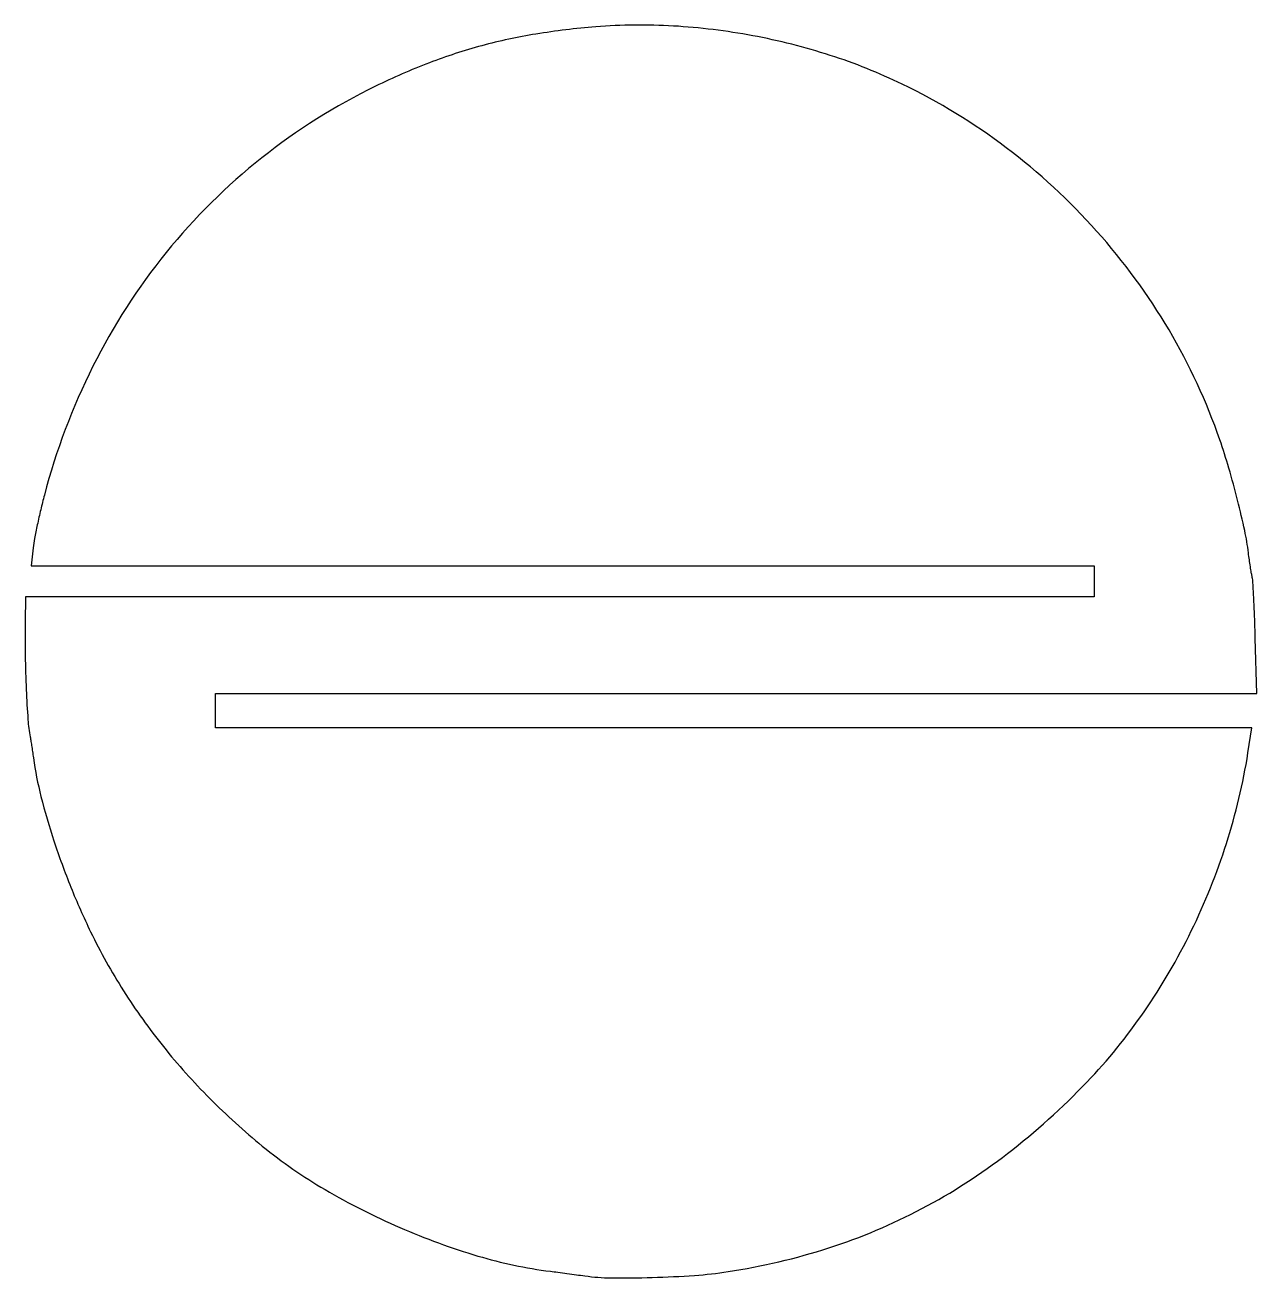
# Model space of a CAD drawing. Extents: x 1 to 396, y 0 to 403.
import ezdxf

# ---------------------------------------------------------------- set-up
doc = ezdxf.new("R2010")
doc.units = 0

msp = doc.modelspace()

# ---------------------------------------------------------------- linework, layer by layer
msp.add_lwpolyline([(184, 401.945596, 0.020241), (164.836648, 399.631775, 0.025675), (147.409403, 395.881289, 0.025957), (130.614068, 390.404548, 0.021482), (113.354737, 382.901593, 0.054553), (76.804699, 359.883158, 0.05481), (46.161989, 329.537027, 0.054314), (22.617991, 292.984844, 0.051767), (7.040987, 251.634649, 0.006149), (5.872053, 246.949962, 0.005572), (4.777864, 242.081741, 0.005586), (3.895695, 237.702247, 0.017748), (3.443141, 234.75), (2.769553, 229), (173.384777, 229), (344, 229), (344, 224), (344, 219), (172.5, 219), (1, 219), (0.883538, 210.75, 0.007556), (0.894119, 200.121928, 0.006938), (1.221921, 189.192074, 0.00653), (1.770613, 179.562454, 0.030078), (2.495281, 174.024502, -0.0076), (2.67454, 173.010965, -0.001761), (2.944129, 171.300577, -0.001817), (3.240468, 169.328826, -0.001778), (3.5247, 167.340451, 0.027647), (5.961264, 154.919658, 0.017187), (10.114149, 140.658024, 0.016418), (15.549805, 125.792808, 0.01703), (21.8889, 111.5, 0.028548), (32.458991, 92.540373, 0.027465), (45.246047, 74.651154, 0.027016), (60.138152, 57.994299, 0.025588), (77, 42.718295, 0.039213), (97.123909, 28.756629, 0.029588), (121.13793, 16.588585, 0.029763), (146.208389, 7.427759, 0.041859), (169.5, 2.532618, -0.001701), (171.843682, 2.233633, -0.000861), (174.79375, 1.841921, -0.000855), (177.838427, 1.427009, -0.001275), (180.5, 1.052751, 0.033233), (189.014349, 0.406073, 0.00974), (202.139023, 0.53884, 0.010183), (215.760452, 1.219927, 0.020229), (226.5, 2.414506, 0.040216), (258.865114, 10.047788, 0.043523), (288.704806, 22.62849, 0.042993), (316.22666, 40.343715, 0.037516), (341.691857, 63.263858, 0.040246), (360.048402, 85.847876, 0.036789), (375.172001, 111.748139, 0.036468), (386.454108, 139.826727, 0.037858), (393.368124, 168.89968), (394.657072, 177), (228.328536, 177), (62, 177), (62, 182.5), (62, 188), (229.124049, 188), (396.248098, 188), (395.723882, 205.75, 0.002358), (395.485731, 212.702585, 0.003316), (395.202909, 218.902277, 0.001958), (394.909632, 224.121349, 0.044986), (394.686489, 225.598178, -0.01723), (394.446971, 226.747741, -0.004156), (394.132057, 228.666802, -0.004261), (393.807594, 230.876209, -0.004219), (393.519693, 233.098178, 0.022886), (392.322057, 240.238648, 0.008946), (390.044029, 249.97512, 0.008932), (387.242535, 260.274173, 0.01227), (384.333237, 269.419646, 0.050549), (368.022973, 304.65353, 0.048648), (344.796069, 336.391499, 0.048504), (315.800513, 363.127221, 0.049612), (282.406267, 383.546173, 0.034569), (259.276003, 392.799276, 0.031659), (234.405279, 399.100463, 0.031651), (208.931232, 402.212421, 0.034504)], format="xyb", close=True)

doc.saveas('drawing.dxf')
